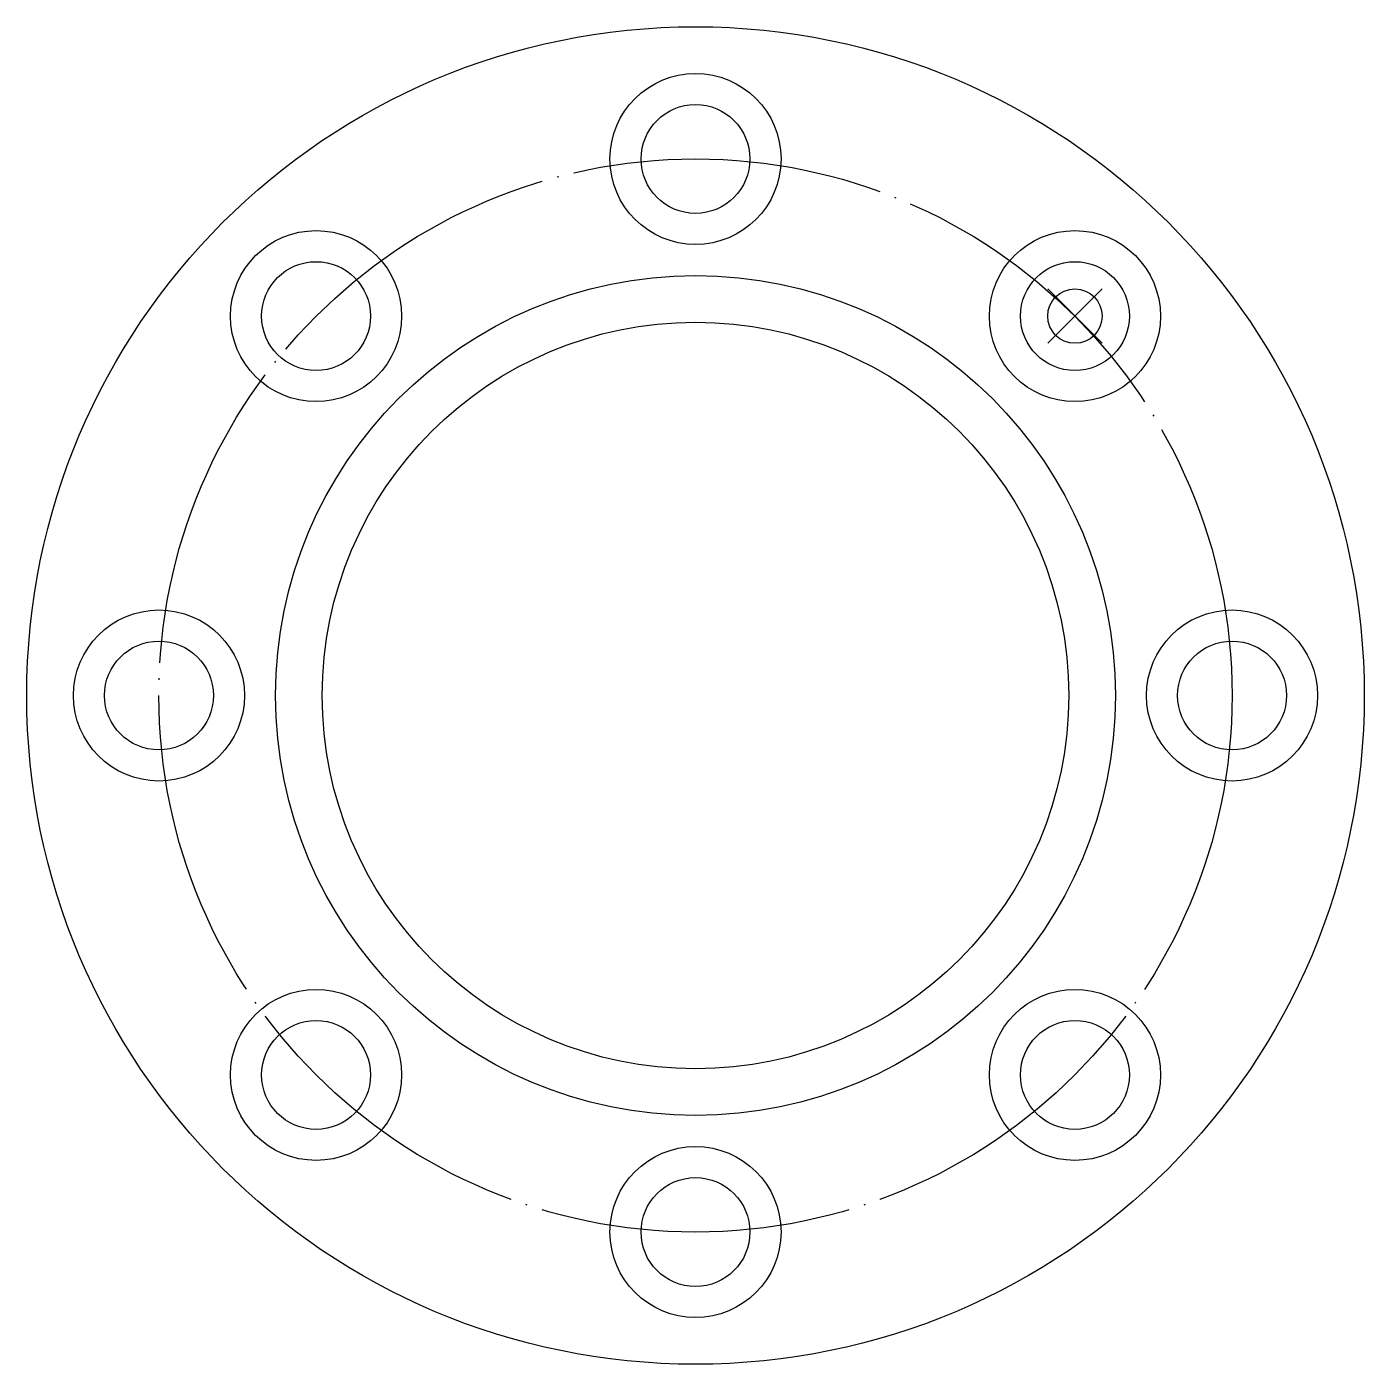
# Model space of a CAD drawing. Extents: x 65.9 to 151.9, y 611.9 to 697.9.
import ezdxf

# ---------------------------------------------------------------- set-up
doc = ezdxf.new("R2010")
doc.units = 0
doc.header["$MEASUREMENT"] = 0
doc.linetypes.add('CENTER', pattern=[22, 20, -1, 0, -1])
doc.layers.get('0').update_dxf_attribs({"linetype": 'CONTINUOUS'})
doc.layers.add('$PARTREF_BOM', color=7, linetype='CONTINUOUS')
doc.styles.get("Standard").update_dxf_attribs({"font": 'txt.shx', "bigfont": 'chineset.shx'})

# ---------------------------------------------------------------- blocks, each defined once
blk = doc.blocks.new('PARTREF')
at = {"layer": '$PARTREF_BOM', "color": 2}
for p, q in [((-1.75, -1.75), (1.75, 1.75)), ((-1.75, 1.75), (1.75, -1.75))]:
    blk.add_line(p, q, dxfattribs=at)
blk.add_circle((0, 0), 1.75, dxfattribs=at)
at = {"layer": '$PARTREF_BOM', "color": 2, "flags": 1}
for tag, p in [('TAG5', (-16.086, -4.95)), ('TAG10', (-5.651, -4.998)), ('TAG15', (5.594, -4.742)), ('TAG4', (-16.086, -8.95)), ('TAG9', (-5.651, -8.998)), ('TAG14', (5.594, -8.742)), ('TAG13', (5.594, -12.742)), ('TAG3', (-16.086, -12.95)), ('TAG8', (-5.651, -12.998)), ('TAG2', (-16.086, -16.95)), ('TAG7', (-5.651, -16.998)), ('TAG12', (5.594, -16.742)), ('TAG1', (-16.086, -20.95)), ('TAG6', (-5.651, -20.998)), ('TAG11', (5.594, -20.742))]:
    blk.add_attdef(tag, p, '', height=2.5, dxfattribs=at)

msp = doc.modelspace()

# ---------------------------------------------------------------- linework, layer by layer
at = {"color": 7, "linetype": 'CONTINUOUS'}
for centre, radius in [((108.924, 654.858), 43), ((108.924, 689.358), 5.5), ((108.924, 689.358), 3.5), ((84.529, 679.253), 5.5), ((133.32, 679.253), 5.5), ((84.529, 679.253), 3.5), ((133.32, 679.253), 3.5), ((108.924, 654.858), 27), ((108.924, 654.858), 24), ((108.924, 654.858), 24), ((74.424, 654.858), 5.5), ((143.424, 654.858), 5.5), ((74.424, 654.858), 3.5), ((143.424, 654.858), 3.5), ((84.529, 630.463), 5.5), ((133.32, 630.463), 5.5), ((84.529, 630.463), 3.5), ((133.32, 630.463), 3.5), ((108.924, 620.358), 5.5), ((108.924, 620.358), 3.5)]:
    msp.add_circle(centre, radius, dxfattribs=at)
at = {"color": 1, "linetype": 'CENTER'}
msp.add_circle((108.924, 654.858), 34.5, dxfattribs=at)

# ---------------------------------------------------------------- block references
at = {"color": 7}
msp.add_blockref('PARTREF', (133.32, 679.253), dxfattribs=at)

doc.saveas('drawing.dxf')
